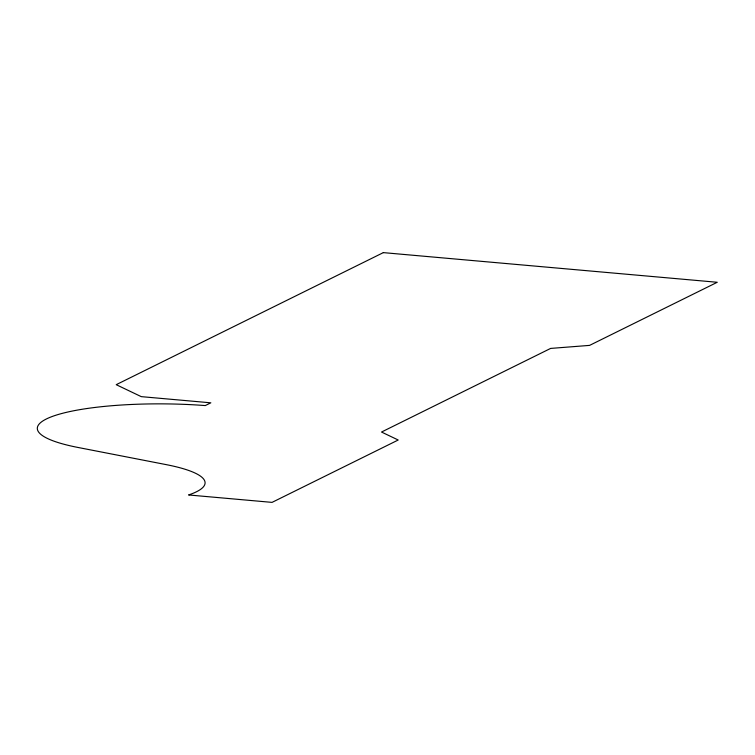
<?xml version="1.0" encoding="UTF-8"?>
<svg xmlns="http://www.w3.org/2000/svg" width="755" height="755" viewBox="0 0 755 755"><rect width="100%" height="100%" fill="white"/><g stroke="black" fill="none" stroke-linecap="round" stroke-linejoin="round"><path stroke-width="1.13" d="M383.332 252.623L116.213 384.682L141.261 396.639L210.824 402.821L205.266 405.577A127.123 25.566 0.5 0 0 55.2 415.448A127.123 25.566 0.5 0 0 78.048 447.47L166.298 464.646A121.045 24.339 0.5 0 1 188.571 494.959L272.055 502.377L398.206 440.005L381.511 432.039L550.64 348.414L589.598 345.384L717.25 282.276L383.332 252.623"/></g></svg>
